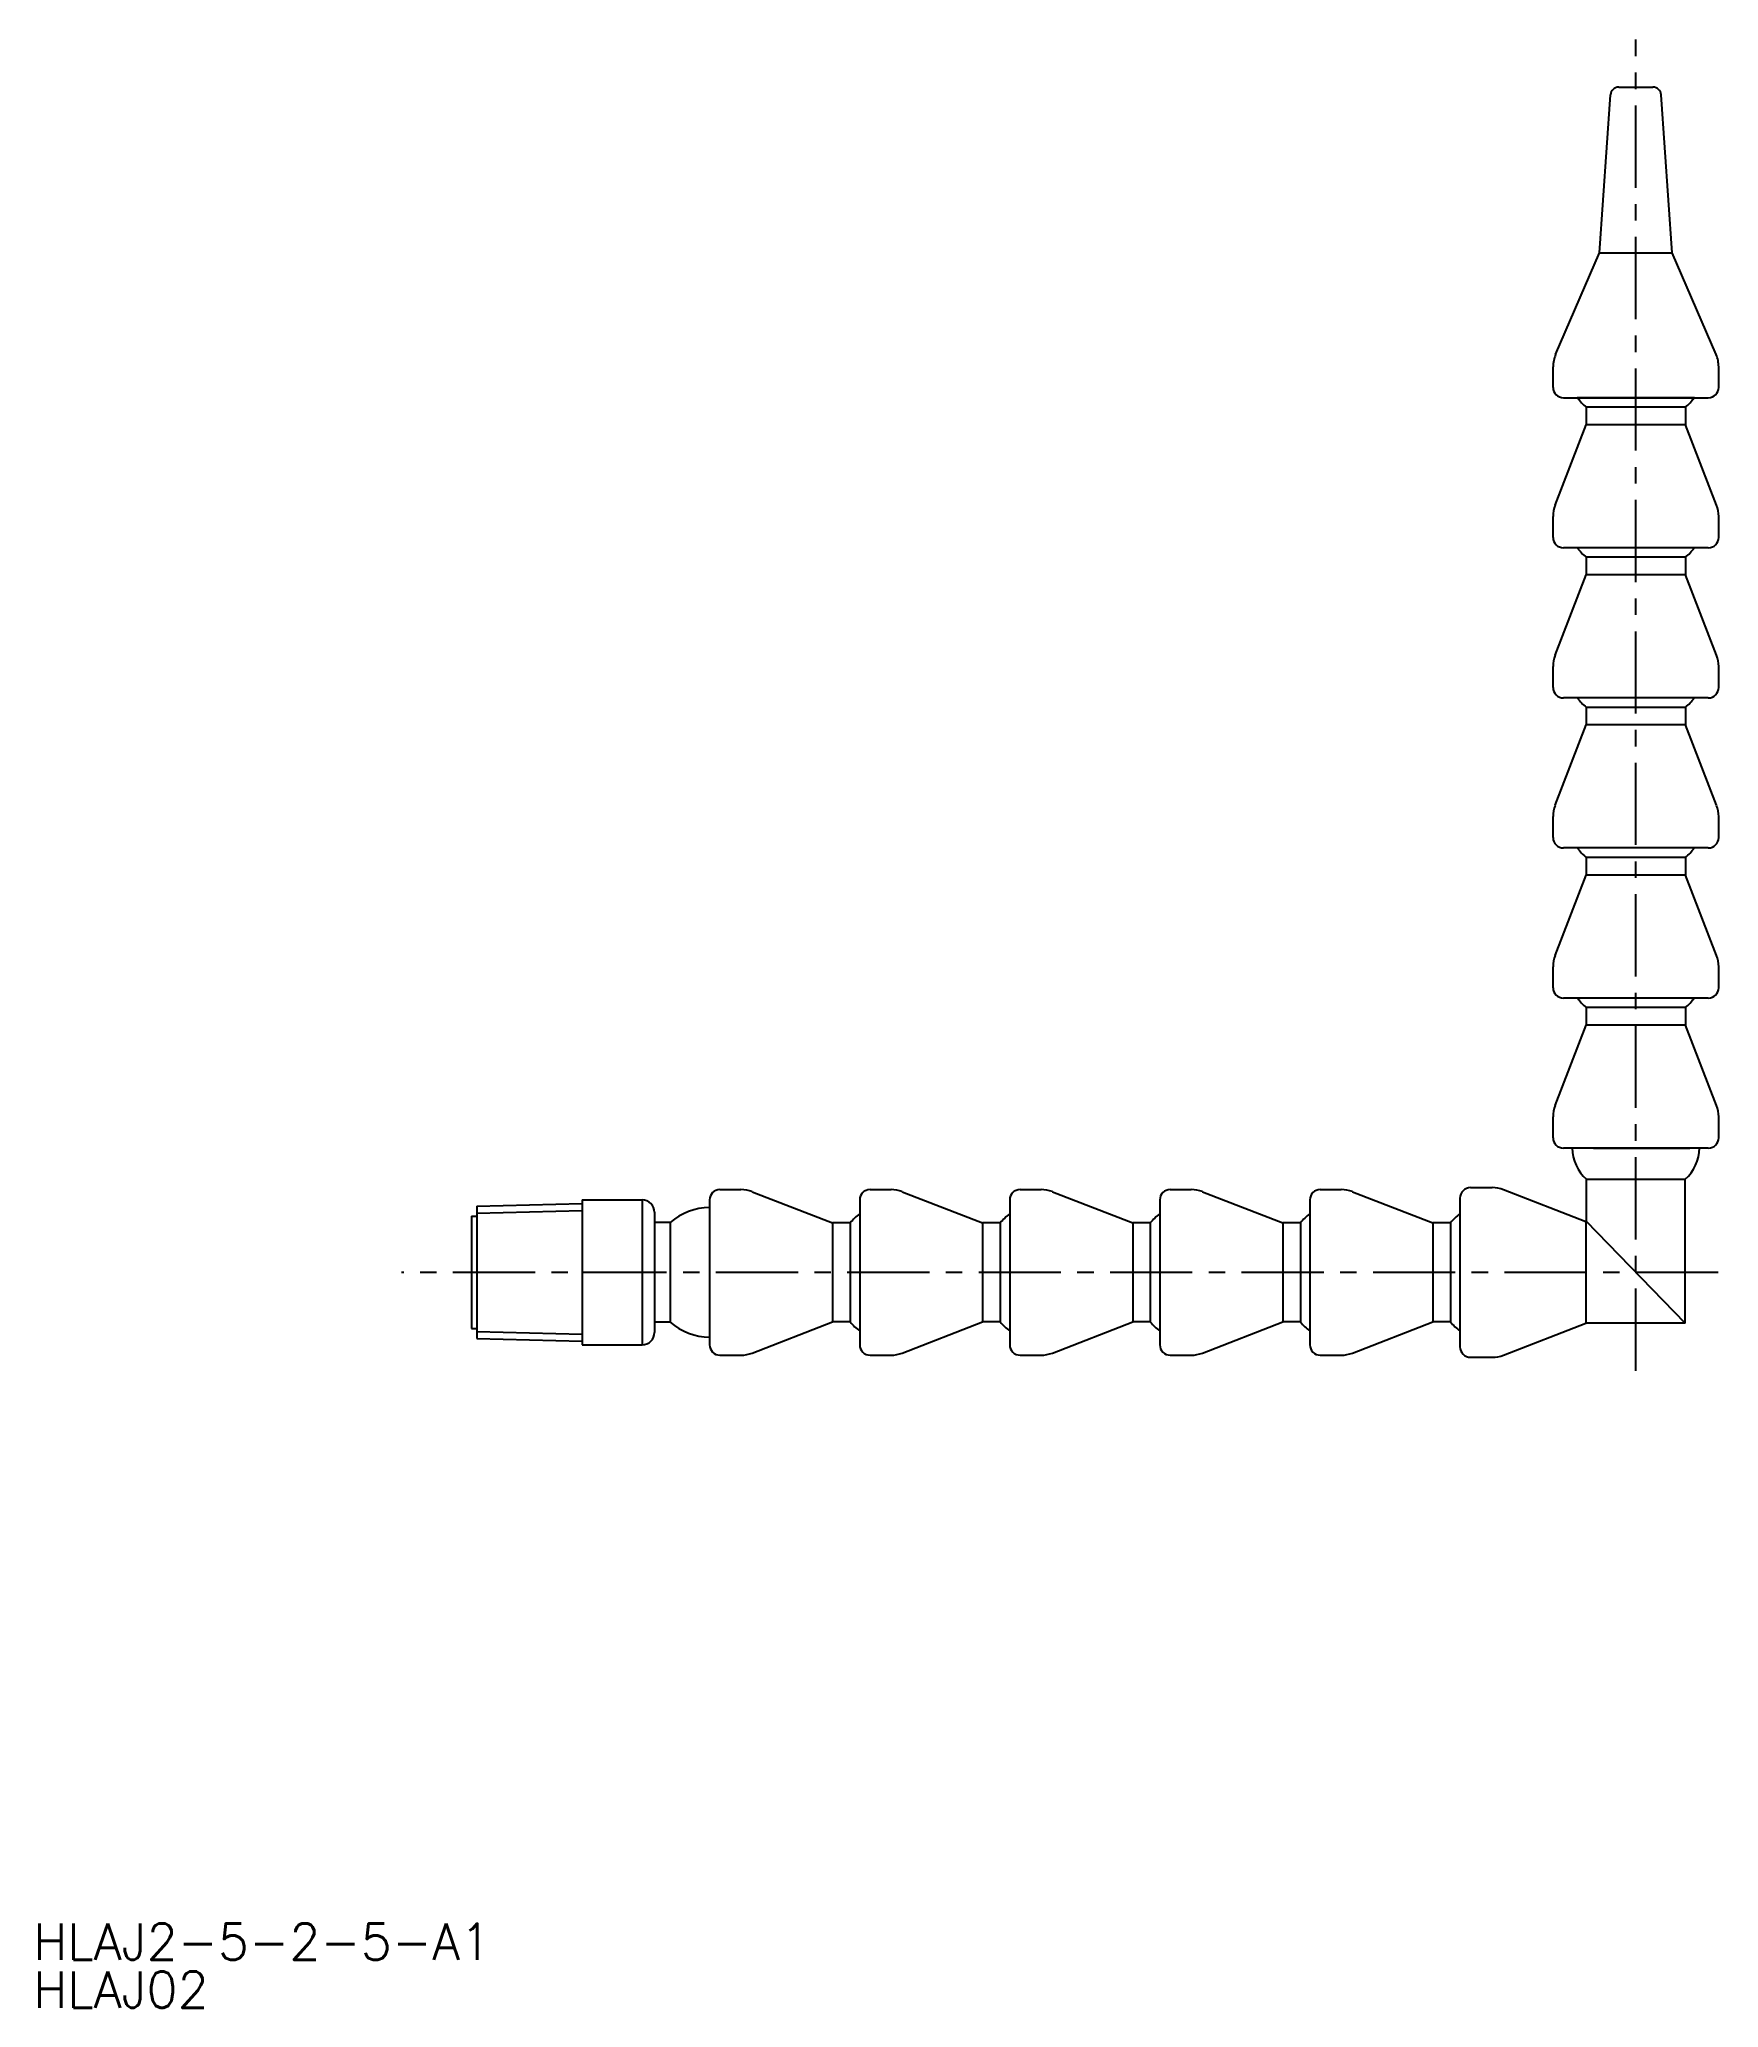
# Model space of a CAD drawing. Extents: x -4 to 158, y 41 to 232.
import ezdxf

# ---------------------------------------------------------------- set-up
doc = ezdxf.new("R2010")
doc.units = 0
doc.header["$LTSCALE"] = 0.25
doc.linetypes.add('CENTER', pattern=[50.8, 31.75, -6.35, 6.35, -6.35])
doc.layers.get('0').update_dxf_attribs({"linetype": 'CONTINUOUS'})
doc.layers.add('CENTER', color=1, linetype='CENTER')
doc.styles.get("Standard").update_dxf_attribs({"font": 'txt.shx', "bigfont": 'bigfont.shx'})

msp = doc.modelspace()

# ---------------------------------------------------------------- linework, layer by layer
at = {"color": 7, "linetype": 'CONTINUOUS'}
for p, q in [((148.33, 226.99), (151.64, 226.99)), ((146.49, 210.99), (147.54, 226.24)), ((153.49, 210.99), (152.44, 226.24)), ((142.23, 201.16), (146.49, 210.99)), ((146.49, 210.99), (153.49, 210.99)), ((157.74, 201.16), (153.49, 210.99)), ((141.99, 197.99), (141.99, 199.96)), ((157.99, 197.99), (157.99, 199.96)), ((142.99, 196.99), (156.99, 196.99)), ((145.91, 124.49), (155.21, 124.49)), ((145.22, 121.49), (154.75, 121.49)), ((145.22, 117.39), (145.22, 121.49)), ((145.34, 121.49), (154.64, 121.49)), ((154.75, 107.58), (154.75, 121.49)), ((37.49, 117.91), (37.99, 117.91)), ((37.49, 117.91), (37.49, 107.06)), ((37.99, 118.89), (48.17, 119.14)), ((37.99, 118.89), (37.99, 106.09)), ((48.17, 119.49), (53.97, 119.49)), ((48.17, 119.49), (48.17, 105.49)), ((48.17, 119.49), (48.17, 105.49)), ((53.97, 119.49), (53.97, 105.49)), ((55.17, 118.29), (55.17, 106.69)), ((56.67, 117.3), (55.17, 117.3)), ((56.67, 117.3), (56.67, 107.67)), ((56.67, 117.09), (56.67, 107.89)), ((154.75, 107.58), (145.22, 117.39)), ((56.67, 115.66), (56.67, 112.49)), ((53.97, 112.49), (48.17, 112.49)), ((37.49, 107.06), (37.99, 107.06)), ((56.67, 107.67), (55.17, 107.67)), ((154.75, 107.58), (145.16, 107.58)), ((145.22, 107.58), (145.16, 107.58)), ((37.99, 106.09), (48.17, 105.84)), ((48.17, 105.49), (53.97, 105.49))]:
    msp.add_line(p, q, dxfattribs=at)
for p, q in [((155.64, 196.99), (144.33, 196.99)), ((155.64, 196.99), (144.33, 196.99)), ((145.2, 196.07), (145.2, 194.37)), ((154.77, 196.07), (145.2, 196.07)), ((154.77, 196.07), (154.77, 194.37)), ((142.19, 186.61), (145.2, 194.37)), ((154.77, 194.37), (145.2, 194.37)), ((157.78, 186.61), (154.77, 194.37)), ((141.99, 183.49), (141.99, 185.52)), ((157.99, 183.49), (157.99, 185.52)), ((144.13, 182.49), (142.99, 182.49)), ((156.99, 182.49), (144.13, 182.49)), ((155.64, 182.49), (144.33, 182.49)), ((155.64, 182.49), (144.33, 182.49)), ((145.2, 181.57), (145.2, 179.87)), ((154.77, 181.57), (145.2, 181.57)), ((154.77, 181.57), (154.77, 179.87)), ((142.19, 172.11), (145.2, 179.87)), ((154.77, 179.87), (145.2, 179.87)), ((157.78, 172.11), (154.77, 179.87)), ((141.99, 168.99), (141.99, 171.02)), ((157.99, 168.99), (157.99, 171.02)), ((144.13, 167.99), (142.99, 167.99)), ((156.99, 167.99), (144.13, 167.99)), ((155.64, 167.99), (144.33, 167.99)), ((155.64, 167.99), (144.33, 167.99)), ((145.2, 167.07), (145.2, 165.37)), ((154.77, 167.07), (145.2, 167.07)), ((154.77, 167.07), (154.77, 165.37)), ((142.19, 157.61), (145.2, 165.37)), ((154.77, 165.37), (145.2, 165.37)), ((157.78, 157.61), (154.77, 165.37)), ((141.99, 154.49), (141.99, 156.52)), ((157.99, 154.49), (157.99, 156.52)), ((144.13, 153.49), (142.99, 153.49)), ((156.99, 153.49), (144.13, 153.49)), ((155.64, 153.49), (144.33, 153.49)), ((155.64, 153.49), (144.33, 153.49)), ((145.2, 152.57), (145.2, 150.87)), ((154.77, 152.57), (145.2, 152.57)), ((154.77, 152.57), (154.77, 150.87)), ((142.19, 143.11), (145.2, 150.87)), ((154.77, 150.87), (145.2, 150.87)), ((157.78, 143.11), (154.77, 150.87)), ((141.99, 139.99), (141.99, 142.02)), ((157.99, 139.99), (157.99, 142.02)), ((144.13, 138.99), (142.99, 138.99)), ((156.26, 138.99), (143.71, 138.99)), ((156.99, 138.99), (144.13, 138.99)), ((154.77, 138.07), (145.2, 138.07)), ((154.77, 138.07), (145.2, 138.07)), ((145.2, 138.07), (145.2, 136.37)), ((154.77, 138.07), (154.77, 136.37)), ((142.19, 128.61), (145.2, 136.37)), ((154.77, 136.37), (145.2, 136.37)), ((157.78, 128.61), (154.77, 136.37)), ((141.99, 125.49), (141.99, 127.52)), ((157.99, 125.49), (157.99, 127.52)), ((144.13, 124.49), (142.99, 124.49)), ((156.26, 124.49), (143.71, 124.49)), ((156.99, 124.49), (144.13, 124.49)), ((61.49, 120.49), (63.52, 120.49)), ((64.61, 120.28), (72.37, 117.27)), ((75.99, 120.49), (78.02, 120.49)), ((79.11, 120.28), (86.87, 117.27)), ((90.49, 120.49), (92.52, 120.49)), ((93.61, 120.28), (101.37, 117.27)), ((104.99, 120.49), (107.02, 120.49)), ((108.11, 120.28), (115.87, 117.27)), ((119.49, 120.49), (121.52, 120.49)), ((122.61, 120.28), (130.37, 117.27)), ((134.01, 120.69), (136.1, 120.69)), ((137.21, 120.48), (145.16, 117.39)), ((60.49, 119.49), (60.49, 106.63)), ((60.49, 118.76), (60.49, 106.21)), ((74.99, 119.49), (74.99, 106.63)), ((74.99, 118.76), (74.99, 106.21)), ((89.49, 119.49), (89.49, 106.63)), ((89.49, 118.76), (89.49, 106.21)), ((103.99, 119.49), (103.99, 106.63)), ((103.99, 118.76), (103.99, 106.21)), ((118.49, 119.49), (118.49, 106.63)), ((118.49, 118.76), (118.49, 106.21)), ((132.99, 119.66), (132.99, 105.31)), ((74.07, 117.27), (72.37, 117.27)), ((72.37, 117.27), (72.37, 107.7)), ((74.07, 117.27), (74.07, 107.7)), ((74.07, 117.27), (74.07, 107.7)), ((88.57, 117.27), (86.87, 117.27)), ((86.87, 117.27), (86.87, 107.7)), ((88.57, 117.27), (88.57, 107.7)), ((88.57, 117.27), (88.57, 107.7)), ((103.07, 117.27), (101.37, 117.27)), ((101.37, 117.27), (101.37, 107.7)), ((103.07, 117.27), (103.07, 107.7)), ((103.07, 117.27), (103.07, 107.7)), ((117.57, 117.27), (115.87, 117.27)), ((115.87, 117.27), (115.87, 107.7)), ((117.57, 117.27), (117.57, 107.7)), ((117.57, 117.27), (117.57, 107.7)), ((130.37, 117.27), (130.37, 107.7)), ((132.07, 117.27), (130.37, 117.27)), ((132.07, 117.27), (132.07, 107.7)), ((132.07, 117.27), (132.07, 107.7)), ((145.16, 117.39), (145.16, 107.58)), ((145.22, 117.39), (145.16, 117.39)), ((60.49, 106.63), (60.49, 105.49)), ((64.61, 104.69), (72.37, 107.7)), ((74.07, 107.7), (72.37, 107.7)), ((74.99, 106.63), (74.99, 105.49)), ((79.11, 104.69), (86.87, 107.7)), ((88.57, 107.7), (86.87, 107.7)), ((89.49, 106.63), (89.49, 105.49)), ((93.61, 104.69), (101.37, 107.7)), ((103.07, 107.7), (101.37, 107.7)), ((103.99, 106.63), (103.99, 105.49)), ((108.11, 104.69), (115.87, 107.7)), ((117.57, 107.7), (115.87, 107.7)), ((118.49, 106.63), (118.49, 105.49)), ((122.61, 104.69), (130.37, 107.7)), ((132.07, 107.7), (130.37, 107.7)), ((137.21, 104.49), (145.16, 107.58)), ((61.49, 104.49), (63.52, 104.49)), ((75.99, 104.49), (78.02, 104.49)), ((90.49, 104.49), (92.52, 104.49)), ((104.99, 104.49), (107.02, 104.49)), ((119.49, 104.49), (121.52, 104.49)), ((134.01, 104.29), (136.1, 104.29))]:
    msp.add_line(p, q)
at = {"color": 7}
for p, q in [((149.99, 196.99), (149.73, 196.99)), ((154.35, 196.99), (149.99, 196.99)), ((149.99, 182.49), (149.73, 182.49)), ((154.35, 182.49), (149.99, 182.49)), ((149.99, 167.99), (149.73, 167.99)), ((154.35, 167.99), (149.99, 167.99)), ((149.99, 153.49), (149.73, 153.49)), ((154.35, 153.49), (149.99, 153.49))]:
    msp.add_line(p, q, dxfattribs=at)
at = {"color": 3, "linetype": 'CONTINUOUS'}
for p, q in [((38, 118.21), (48.17, 118.46)), ((38, 106.76), (48.17, 106.51))]:
    msp.add_line(p, q, dxfattribs=at)
at = {"color": 7, "linetype": 'CONTINUOUS'}
for centre, radius, start, end in [((148.33, 226.19), 0.8, 90, 176.0671), ((151.64, 226.19), 0.8, 3.9329, 90), ((144.99, 199.96), 3, 156.6022, 180), ((154.99, 199.96), 3, 0, 23.3978), ((142.99, 197.99), 1, 180, 270), ((156.99, 197.99), 1, 270, 0), ((148.04, 199.63), 4.55, 215.4351, 231.4281), ((151.93, 199.63), 4.55, 308.5719, 324.5649), ((148.04, 185.13), 4.55, 215.4351, 231.4281), ((151.93, 185.13), 4.55, 308.5719, 324.5649), ((148.04, 170.63), 4.55, 215.4351, 231.4281), ((151.93, 170.63), 4.55, 308.5719, 324.5649), ((148.04, 156.13), 4.55, 215.4351, 231.4281), ((151.93, 156.13), 4.55, 308.5719, 324.5649), ((148.04, 141.63), 4.55, 215.4351, 231.4281), ((151.93, 141.63), 4.55, 308.5719, 324.5649), ((147.98, 124.58), 4.15, 181.2952, 228.2279), ((151.99, 124.58), 4.15, 311.7721, 358.7048), ((53.97, 118.29), 1.2, 0, 90), ((60.69, 112.49), 6.28, 91.8265, 129.8394), ((77.63, 114.43), 4.55, 125.4351, 141.4281), ((92.13, 114.43), 4.55, 125.4351, 141.4281), ((106.63, 114.43), 4.55, 125.4351, 141.4281), ((121.13, 114.43), 4.55, 125.4351, 141.4281), ((135.63, 114.43), 4.55, 125.4351, 141.4281), ((53.97, 106.69), 1.2, 270, 0), ((60.69, 112.49), 6.28, 230.1606, 268.1735), ((77.63, 110.54), 4.55, 218.5719, 234.5649), ((92.13, 110.54), 4.55, 218.5719, 234.5649), ((106.63, 110.54), 4.55, 218.5719, 234.5649), ((121.13, 110.54), 4.55, 218.5719, 234.5649), ((135.63, 110.54), 4.55, 218.5719, 234.5649)]:
    msp.add_arc(centre, radius, start, end, dxfattribs=at)
for centre, radius, start, end in [((144.99, 185.52), 3, 158.7832, 180), ((154.99, 185.52), 3, 0, 21.2168), ((142.99, 183.49), 1, 180, 270), ((156.99, 183.49), 1, 270, 0), ((144.99, 171.02), 3, 158.7832, 180), ((154.99, 171.02), 3, 0, 21.2168), ((142.99, 168.99), 1, 180, 270), ((156.99, 168.99), 1, 270, 0), ((144.99, 156.52), 3, 158.7832, 180), ((154.99, 156.52), 3, 0, 21.2168), ((142.99, 154.49), 1, 180, 270), ((156.99, 154.49), 1, 270, 0), ((144.99, 142.02), 3, 158.7832, 180), ((154.99, 142.02), 3, 0, 21.2168), ((142.99, 139.99), 1, 180, 270), ((156.99, 139.99), 1, 270, 0), ((144.99, 127.52), 3, 158.7832, 180), ((154.99, 127.52), 3, 0, 21.2168), ((142.99, 125.49), 1, 180, 270), ((156.99, 125.49), 1, 270, 0), ((61.49, 119.49), 1, 90, 180), ((63.52, 117.49), 3, 68.7832, 90), ((75.99, 119.49), 1, 90, 180), ((78.02, 117.49), 3, 68.7832, 90), ((90.49, 119.49), 1, 90, 180), ((92.52, 117.49), 3, 68.7832, 90), ((104.99, 119.49), 1, 90, 180), ((107.02, 117.49), 3, 68.7832, 90), ((119.49, 119.49), 1, 90, 180), ((121.52, 117.49), 3, 68.7832, 90), ((134.01, 119.66), 1.02, 90, 180), ((136.1, 117.61), 3.07, 68.7832, 90), ((61.49, 105.49), 1, 180, 270), ((63.52, 107.49), 3, 270, 291.2168), ((75.99, 105.49), 1, 180, 270), ((78.02, 107.49), 3, 270, 291.2168), ((90.49, 105.49), 1, 180, 270), ((92.52, 107.49), 3, 270, 291.2168), ((104.99, 105.49), 1, 180, 270), ((107.02, 107.49), 3, 270, 291.2168), ((119.49, 105.49), 1, 180, 270), ((121.52, 107.49), 3, 270, 291.2168), ((134.01, 105.31), 1.02, 180, 270), ((136.1, 107.36), 3.07, 270, 291.2168)]:
    msp.add_arc(centre, radius, start, end)
at = {"layer": 'CENTER', "color": 1, "linetype": 'CENTER'}
for p, q in [((149.99, 102.98), (149.99, 231.61)), ((157.93, 112.49), (30.71, 112.49))]:
    msp.add_line(p, q, dxfattribs=at)

# ---------------------------------------------------------------- texts
at = {"color": 7, "linetype": 'CONTINUOUS'}
for s, p in [('HLAJ2-5-2-5-A1', (-4.87, 46.08)), ('HLAJ02', (-4.87, 41.45))]:
    msp.add_text(s, height=3.5, dxfattribs=at).set_placement(p)

doc.saveas('drawing.dxf')
